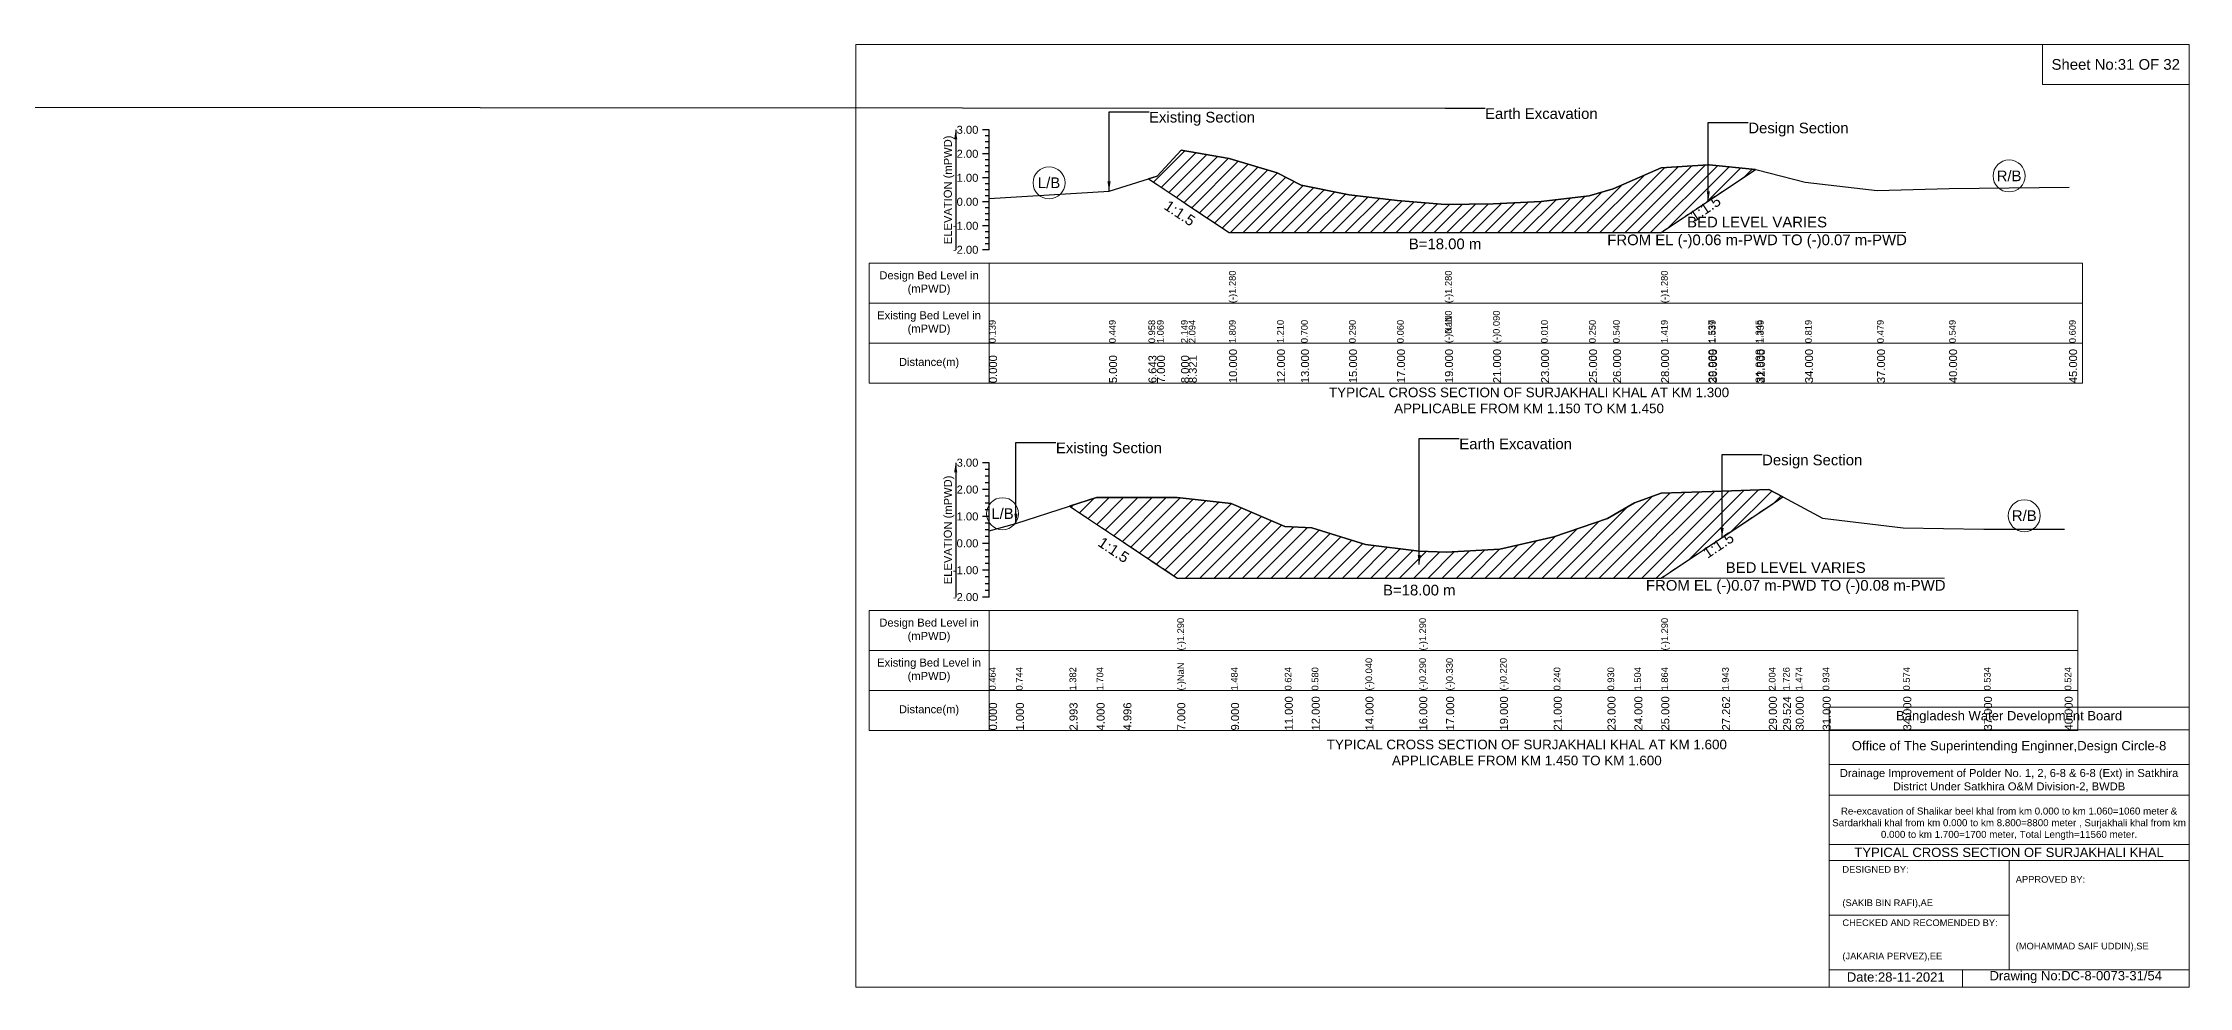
# Model space of a CAD drawing. Header units: inches. Extents: x 0 to 416000, y -4242 to 7.
# Drawn here: x 396343 to 406000, y -4242 to 7 of the extents above; entities that cross this region are included whole.
import ezdxf

# ---------------------------------------------------------------- set-up
doc = ezdxf.new("R2010")
doc.units = ezdxf.units.IN
doc.header["$LTSCALE"] = 7
doc.header["$MEASUREMENT"] = 0
doc.linetypes.add('DASHED', pattern=[0.75, 0.5, -0.25])
for name, color, linetype, lineweight in [('Cross section Data Border', 7, 'Continuous', 9), ('Cross Section Labels', 7, 'Continuous', 9), ('Design_Bed_Level for Xsection', 7, 'DASHED', 25), ('Existing_Bed_Level for Xsection', 7, 'Continuous', 25), ('Long Section Labels', 7, 'Continuous', 9)]:
    doc.layers.add(name, color=color, linetype=linetype, lineweight=lineweight)
doc.styles.get("Standard").update_dxf_attribs({"font": 'arial.ttf'})
doc.dimstyles.get("Standard").update_dxf_attribs({"dimtxt": 0.18, "dimasz": 0.18, "dimexe": 0.18, "dimexo": 0.0625, "dimgap": 0.09, "dimtad": 0, "dimtih": 1, "dimtoh": 1, "dimdec": 4, "dimzin": 0, "dimdsep": 46, "dimtxsty": 'Standard', "dimcen": 0.09, "dimadec": 0, "dimazin": 0, "dimtfac": 1, "dimtdec": 4, "dimtofl": 0, "dimtmove": 0, "dimatfit": 3, "dimfxl": 1, "dimtolj": 1, "dimtzin": 0, "dimarcsym": 0})

msp = doc.modelspace()

# ---------------------------------------------------------------- hatches: boundary and pattern name
at = {"layer": 'Existing_Bed_Level for Xsection'}
h = msp.add_hatch(dxfattribs=at)
h.set_pattern_fill('ANSI31', color=256, scale=324, style=0)
h.paths.add_polyline_path([(401317.4, -604.6), (401356, -630.4), (401464, -702.4), (401498.7, -725.5), (401680, -846.4), (401896, -846.4), (402004, -846.4), (402220, -846.4), (402436, -846.4), (402652, -846.4), (402868, -846.4), (403084, -846.4), (403300, -846.4), (403408, -846.4), (403624, -846.4), (403836.6, -704.6), (403840, -702.4), (404049.3, -562.8), (403840, -541.9), (403836.6, -542.1), (403624, -554.9), (403408, -649.8), (403300, -681.1), (403084, -707), (402868, -717.8), (402652, -720), (402436, -701.6), (402220, -676.8), (402004, -632.5), (401896, -577.4), (401680, -512.7), (401498.7, -481.9), (401464, -476), (401356, -592.7)])
h = msp.add_hatch(dxfattribs=at)
h.set_pattern_fill('ANSI31', color=256, scale=363, style=0)
h.paths.add_polyline_path([(400962.1, -2077.9), (401084, -2159.2), (401204.6, -2239.5), (401447, -2401.2), (401689, -2401.2), (401931, -2401.2), (402052, -2401.2), (402294, -2401.2), (402536, -2401.2), (402657, -2401.2), (402899, -2401.2), (403141, -2401.2), (403383, -2401.2), (403504, -2401.2), (403625, -2401.2), (403898.7, -2218.7), (404109, -2078.5), (404172.4, -2036.2), (404109, -2002.6), (403898.7, -2009.9), (403625, -2019.5), (403504, -2063.1), (403383, -2132.5), (403141, -2216), (402899, -2271.7), (402657, -2285), (402536, -2280.2), (402294, -2249.9), (402052, -2174.9), (401931, -2169.6), (401689, -2065.5), (401447, -2038.9), (401204.6, -2038.9), (401084, -2038.9)])

# ---------------------------------------------------------------- linework, layer by layer
at = {"layer": 'Cross section Data Border'}
for points in [[(400000, 0), (406000, 0), (406000, -4242), (400000, -4242)], [(405340, 0), (406000, 0), (406000, -180), (405340, -180)], [(400060, -984.1), (405520, -984.1), (405520, -1524.1), (400060, -1524.1)], [(400060, -2547.1), (405500, -2547.1), (405500, -3087.1), (400060, -3087.1)]]:
    msp.add_lwpolyline(points, close=True, dxfattribs=at)
for points in [[(400600, -984.1), (400600, -1524.1)], [(400060, -1164.1), (405520, -1164.1)], [(400060, -1344.1), (405520, -1344.1)], [(400600, -2547.1), (400600, -3087.1)], [(400060, -2727.1), (405500, -2727.1)], [(400060, -2907.1), (405500, -2907.1)], [(404380, -4242), (404380, -2982), (406000, -2982)], [(404380, -3084), (406000, -3084)], [(404380, -3240), (406000, -3240)], [(404380, -3378), (406000, -3378)], [(404380, -3600), (406000, -3600)], [(404380, -3672), (406000, -3672)], [(405190, -3672), (405190, -4164)], [(404380, -3918), (405190, -3918)], [(404380, -4164), (406000, -4164)], [(404980, -4164), (404980, -4242)]]:
    msp.add_lwpolyline(points, dxfattribs=at)
at = {"layer": 'Cross Section Labels'}
for points in [[(403386.2, -846.4), (404725.8, -846.4)], [(403560.2, -2401.2), (404899.8, -2401.2)]]:
    msp.add_lwpolyline(points, dxfattribs=at)
for centre in [(400870, -622.4), (405190, -591.6), (400660.5, -2111.5), (405258.5, -2120.6)]:
    msp.add_circle(centre, 72, dxfattribs=at)
at = {"layer": 'Design_Bed_Level for Xsection'}
for points in [[(401317.4, -604.6), (401498.7, -725.5), (401680, -846.4), (402652, -846.4), (403624, -846.4), (403836.6, -704.6), (404049.3, -562.8)], [(400962.1, -2077.9), (401204.6, -2239.5), (401447, -2401.2), (402536, -2401.2), (403625, -2401.2), (403898.7, -2218.7), (404172.4, -2036.2)]]:
    msp.add_lwpolyline(points, dxfattribs=at)
at = {"layer": 'Existing_Bed_Level for Xsection'}
for points in [[(400600, -384.1), (400570, -384.1)], [(400600, -924.1), (400600, -816.1), (400600, -708.1), (400600, -600.1), (400600, -492.1), (400600, -384.1)], [(400600, -411.1), (400582, -411.1)], [(400600, -438.1), (400582, -438.1)], [(400600, -465.1), (400582, -465.1)], [(400600, -693.1), (401140, -659.6), (401317.4, -604.6), (401356, -592.7), (401464, -476), (401498.7, -481.9), (401680, -512.7), (401680, -512.7), (401896, -577.4), (402004, -632.5), (402220, -676.8), (402436, -701.6), (402652, -720), (402652, -720), (402868, -717.8), (403084, -707), (403300, -681.1), (403408, -649.8), (403624, -554.9), (403624, -554.9), (403836.6, -542.1), (403840, -541.9), (404049.3, -562.8), (404056, -563.5), (404272, -619.7), (404596, -656.4), (404920, -648.8), (405460, -642.3)], [(400600, -492.1), (400570, -492.1)], [(400600, -519.1), (400582, -519.1)], [(400600, -546.1), (400582, -546.1)], [(400600, -573.1), (400582, -573.1)], [(400600, -600.1), (400570, -600.1)], [(400600, -627.1), (400582, -627.1)], [(400600, -654.1), (400582, -654.1)], [(400600, -708.1), (400570, -708.1)], [(400600, -681.1), (400582, -681.1)], [(400600, -735.1), (400582, -735.1)], [(400600, -762.1), (400582, -762.1)], [(400600, -816.1), (400570, -816.1)], [(400600, -789.1), (400582, -789.1)], [(400600, -843.1), (400582, -843.1)], [(400600, -924.1), (400570, -924.1)], [(400600, -870.1), (400582, -870.1)], [(400600, -897.1), (400582, -897.1)], [(400600, -1882.1), (400570, -1882.1)], [(400600, -1912.3), (400582, -1912.3)], [(400600, -2487.1), (400600, -2366.1), (400600, -2245.1), (400600, -2124.1), (400600, -2003.1), (400600, -1882.1)], [(400600, -2003.1), (400570, -2003.1)], [(400600, -1942.6), (400582, -1942.6)], [(400600, -1972.8), (400582, -1972.8)], [(400600, -2188.9), (400721, -2155), (400962.1, -2077.9), (401084, -2038.9), (401204.6, -2038.9), (401447, -2038.9), (401447, -2038.9), (401689, -2065.5), (401931, -2169.6), (402052, -2174.9), (402294, -2249.9), (402536, -2280.2), (402536, -2280.2), (402657, -2285), (402899, -2271.7), (403141, -2216), (403383, -2132.5), (403504, -2063.1), (403625, -2019.5), (403625, -2019.5), (403898.7, -2009.9), (404109, -2002.6), (404172.4, -2036.2), (404230, -2066.7), (404351, -2132.1), (404714, -2175.6), (405077, -2180.5), (405440, -2181.7)], [(400600, -2124.1), (400570, -2124.1)], [(400600, -2033.3), (400582, -2033.3)], [(400600, -2063.6), (400582, -2063.6)], [(400600, -2093.8), (400582, -2093.8)], [(400600, -2154.3), (400582, -2154.3)], [(400600, -2184.6), (400582, -2184.6)], [(400600, -2214.8), (400582, -2214.8)], [(400600, -2245.1), (400570, -2245.1)], [(400600, -2275.3), (400582, -2275.3)], [(400600, -2305.6), (400582, -2305.6)], [(400600, -2366.1), (400570, -2366.1)], [(400600, -2335.8), (400582, -2335.8)], [(400600, -2396.3), (400582, -2396.3)], [(400600, -2487.1), (400570, -2487.1)], [(400600, -2426.6), (400582, -2426.6)], [(400600, -2456.8), (400582, -2456.8)]]:
    msp.add_lwpolyline(points, dxfattribs=at)
for points in [[(401317.4, -604.6), (401356, -630.4), (401464, -702.4), (401498.7, -725.5), (401680, -846.4), (401680, -846.4), (401896, -846.4), (402004, -846.4), (402220, -846.4), (402436, -846.4), (402652, -846.4), (402652, -846.4), (402868, -846.4), (403084, -846.4), (403300, -846.4), (403408, -846.4), (403624, -846.4), (403624, -846.4), (403836.6, -704.6), (403840, -702.4), (404049.3, -562.8), (404049.3, -562.8), (404049.3, -562.8), (403840, -541.9), (403836.6, -542.1), (403624, -554.9), (403624, -554.9), (403408, -649.8), (403300, -681.1), (403084, -707), (402868, -717.8), (402652, -720), (402652, -720), (402436, -701.6), (402220, -676.8), (402004, -632.5), (401896, -577.4), (401680, -512.7), (401680, -512.7), (401498.7, -481.9), (401464, -476), (401356, -592.7)], [(400962.1, -2077.9), (401084, -2159.2), (401204.6, -2239.5), (401447, -2401.2), (401447, -2401.2), (401689, -2401.2), (401931, -2401.2), (402052, -2401.2), (402294, -2401.2), (402536, -2401.2), (402536, -2401.2), (402657, -2401.2), (402899, -2401.2), (403141, -2401.2), (403383, -2401.2), (403504, -2401.2), (403625, -2401.2), (403625, -2401.2), (403898.7, -2218.7), (404109, -2078.5), (404172.4, -2036.2), (404172.4, -2036.2), (404172.4, -2036.2), (404109, -2002.6), (403898.7, -2009.9), (403625, -2019.5), (403625, -2019.5), (403504, -2063.1), (403383, -2132.5), (403141, -2216), (402899, -2271.7), (402657, -2285), (402536, -2280.2), (402536, -2280.2), (402294, -2249.9), (402052, -2174.9), (401931, -2169.6), (401689, -2065.5), (401447, -2038.9), (401447, -2038.9), (401204.6, -2038.9), (401084, -2038.9)]]:
    msp.add_lwpolyline(points, close=True, dxfattribs=at)

# ---------------------------------------------------------------- texts
at = {"layer": 'Cross section Data Border', "attachment_point": 5}
for s, insert, char_height in [('Sheet No:31 OF 32', (405670, -90), 48), ('Bangladesh Water Development Board', (405190, -3027), 42), ('Office of The Superintending Enginner,Design Circle-8', (405190, -3162), 42)]:
    msp.add_mtext(s, dxfattribs=dict(at, insert=insert, char_height=char_height))
at = {"layer": 'Cross section Data Border'}
for s, insert, char_height, width, attachment_point in [('Design Bed Level in (mPWD)', (400330, -1074.1), 36, 480, 5), ('Existing Bed Level in (mPWD)', (400330, -1254.1), 36, 480, 5), ('Distance(m)', (400330, -1434.1), 36, 480, 5), ('Design Bed Level in (mPWD)', (400330, -2637.1), 36, 480, 5), ('Existing Bed Level in (mPWD)', (400330, -2817.1), 36, 480, 5), ('Distance(m)', (400330, -2997.1), 36, 480, 5), ('Drainage Improvement of Polder No. 1, 2, 6-8 & 6-8 (Ext) in Satkhira District Under Satkhira O&M Division-2, BWDB', (405190, -3312), 36, 1680, 5), ('Re-excavation of Shalikar beel khal from km 0.000 to km 1.060=1060 meter & Sardarkhali khal from km 0.000 to km 8.800=8800 meter , Surjakhali khal from km 0.000 to km 1.700=1700 meter, Total Length=11560 meter.', (405190, -3507), 31.4683, 1620, 5), ('TYPICAL CROSS SECTION OF SURJAKHALI KHAL', (405190, -3636), 42, 1680, 5), ('DESIGNED BY:^J^J^J(SAKIB BIN RAFI),AE', (404440, -3792), 30, 840, 4), ('APPROVED BY:^J^J^J^J^J^J(MOHAMMAD SAIF UDDIN),SE', (405220, -3912), 30, 840, 4), ('CHECKED AND RECOMENDED BY:^J^J^J(JAKARIA PERVEZ),EE', (404440, -4032), 30, 840, 4), ('Date:28-11-2021', (404680, -4197), 42, 840, 5), ('Drawing No:DC-8-0073-31/54', (405490, -4197), 42, 1320, 5)]:
    msp.add_mtext(s, dxfattribs=dict(at, insert=insert, char_height=char_height, width=width, attachment_point=attachment_point))
at = {"layer": 'Cross Section Labels'}
for s, insert, char_height, attachment_point in [('Earth Excavation', (402832, -286.9), 48, 1), ('Existing Section', (401320, -303.1), 48, 1), ('Design Section', (404016.6, -351.7), 48, 1), ('R/B', (405190, -591.6), 48, 5), ('L/B', (400870, -622.4), 48, 5), ('BED LEVEL VARIES ^JFROM EL (-)0.06 m-PWD TO (-)0.07 m-PWD', (404056, -846.4), 48, 5), ('B=18.00 m', (402652, -873.4), 48, 2), ('TYPICAL CROSS SECTION OF SURJAKHALI KHAL AT KM 1.300^JAPPLICABLE FROM KM 1.150 TO KM 1.450', (403030, -1602), 43.2, 5), ('Existing Section', (400901, -1791.3), 48, 1), ('Earth Excavation', (402716, -1773.2), 48, 1), ('Design Section', (404078.7, -1845.8), 48, 1), ('L/B', (400660.5, -2111.5), 48, 5), ('R/B', (405258.5, -2120.6), 48, 5), ('BED LEVEL VARIES ^JFROM EL (-)0.07 m-PWD TO (-)0.08 m-PWD', (404230, -2401.2), 48, 5), ('B=18.00 m', (402536, -2431.4), 48, 2), ('TYPICAL CROSS SECTION OF SURJAKHALI KHAL AT KM 1.600^JAPPLICABLE FROM KM 1.450 TO KM 1.600', (403020, -3186.5), 43.2, 5)]:
    msp.add_mtext(s, dxfattribs=dict(at, insert=insert, char_height=char_height, attachment_point=attachment_point))
at = {"layer": 'Cross Section Labels', "char_height": 48, "attachment_point": 2}
for insert, rotation in [((401471.7, -739), 326.30993), ((403809.6, -718.1), 33.69007), ((403868.5, -2233.8), 33.69007), ((401174.3, -2254.7), 326.30993)]:
    msp.add_mtext('1:1.5', dxfattribs=dict(at, insert=insert, rotation=rotation))
at = {"layer": 'Existing_Bed_Level for Xsection', "char_height": 36, "attachment_point": 6}
for s, insert in [('3.00', (400552, -384.1)), ('2.00', (400552, -492.1)), ('1.00', (400552, -600.1)), ('0.00', (400552, -708.1)), ('-1.00', (400552, -816.1)), ('-2.00', (400552, -924.1)), ('3.00', (400552, -1882.1)), ('2.00', (400552, -2003.1)), ('1.00', (400552, -2124.1)), ('0.00', (400552, -2245.1)), ('-1.00', (400552, -2366.1)), ('-2.00', (400552, -2487.1))]:
    msp.add_mtext(s, dxfattribs=dict(at, insert=insert))
at = {"layer": 'Existing_Bed_Level for Xsection', "char_height": 36, "attachment_point": 5, "rotation": 90}
for insert in [(400420, -654.1), (400420, -2184.6)]:
    msp.add_mtext('ELEVATION (mPWD)', dxfattribs=dict(at, insert=insert))
at = {"layer": 'Long Section Labels', "attachment_point": 1, "rotation": 90}
for s, insert, char_height in [('(-)1.280', (401680, -1164.1), 30), ('(-)1.280', (402652, -1164.1), 30), ('(-)1.280', (403624, -1164.1), 30), ('0.139', (400600, -1344.1), 30), ('0.449', (401140, -1344.1), 30), ('0.958', (401317.4, -1344.1), 30), ('1.069', (401356, -1344.1), 30), ('2.149', (401464, -1344.1), 30), ('2.094', (401498.7, -1344.1), 30), ('1.809', (401680, -1344.1), 30), ('1.809', (401680, -1344.1), 30), ('1.809', (401680, -1344.1), 30), ('1.210', (401896, -1344.1), 30), ('0.700', (402004, -1344.1), 30), ('0.290', (402220, -1344.1), 30), ('0.060', (402436, -1344.1), 30), ('(-)0.110', (402652, -1344.1), 30), ('(-)0.110', (402652, -1344.1), 30), ('(-)NaN', (402652, -1344.1), 30), ('(-)0.090', (402868, -1344.1), 30), ('0.010', (403084, -1344.1), 30), ('0.250', (403300, -1344.1), 30), ('0.540', (403408, -1344.1), 30), ('1.419', (403624, -1344.1), 30), ('1.419', (403624, -1344.1), 30), ('1.419', (403624, -1344.1), 30), ('1.537', (403836.6, -1344.1), 30), ('1.539', (403840, -1344.1), 30), ('1.345', (404049.3, -1344.1), 30), ('1.339', (404056, -1344.1), 30), ('0.819', (404272, -1344.1), 30), ('0.479', (404596, -1344.1), 30), ('0.549', (404920, -1344.1), 30), ('0.609', (405460, -1344.1), 30), ('0.000', (400600, -1524.1), 36), ('5.000', (401140, -1524.1), 36), ('6.643', (401317.4, -1524.1), 36), ('7.000', (401356, -1524.1), 36), ('8.000', (401464, -1524.1), 36), ('8.321', (401498.7, -1524.1), 36), ('10.000', (401680, -1524.1), 36), ('10.000', (401680, -1524.1), 36), ('10.000', (401680, -1524.1), 36), ('12.000', (401896, -1524.1), 36), ('13.000', (402004, -1524.1), 36), ('15.000', (402220, -1524.1), 36), ('17.000', (402436, -1524.1), 36), ('19.000', (402652, -1524.1), 36), ('19.000', (402652, -1524.1), 36), ('19.000', (402652, -1524.1), 36), ('21.000', (402868, -1524.1), 36), ('23.000', (403084, -1524.1), 36), ('25.000', (403300, -1524.1), 36), ('26.000', (403408, -1524.1), 36), ('28.000', (403624, -1524.1), 36), ('28.000', (403624, -1524.1), 36), ('28.000', (403624, -1524.1), 36), ('29.969', (403836.6, -1524.1), 36), ('30.000', (403840, -1524.1), 36), ('31.938', (404049.3, -1524.1), 36), ('32.000', (404056, -1524.1), 36), ('34.000', (404272, -1524.1), 36), ('37.000', (404596, -1524.1), 36), ('40.000', (404920, -1524.1), 36), ('45.000', (405460, -1524.1), 36), ('(-)1.290', (401447, -2727.1), 30), ('(-)1.290', (402536, -2727.1), 30), ('(-)1.290', (403625, -2727.1), 30), ('(-)NaN', (401447, -2907.1), 30), ('(-)0.040', (402294, -2907.1), 30), ('(-)0.290', (402536, -2907.1), 30), ('(-)0.290', (402536, -2907.1), 30), ('(-)0.290', (402536, -2907.1), 30), ('(-)0.330', (402657, -2907.1), 30), ('(-)0.220', (402899, -2907.1), 30), ('0.464', (400600, -2907.1), 30), ('0.744', (400721, -2907.1), 30), ('1.382', (400962.1, -2907.1), 30), ('1.704', (401084, -2907.1), 30), ('1.704', (401084, -2907.1), 30), ('1.704', (401084, -2907.1), 30), ('1.704', (401084, -2907.1), 30), ('1.484', (401689, -2907.1), 30), ('0.624', (401931, -2907.1), 30), ('0.580', (402052, -2907.1), 30), ('0.240', (403141, -2907.1), 30), ('0.930', (403383, -2907.1), 30), ('1.504', (403504, -2907.1), 30), ('1.864', (403625, -2907.1), 30), ('1.864', (403625, -2907.1), 30), ('1.864', (403625, -2907.1), 30), ('1.943', (403898.7, -2907.1), 30), ('2.004', (404109, -2907.1), 30), ('1.726', (404172.4, -2907.1), 30), ('1.474', (404230, -2907.1), 30), ('0.934', (404351, -2907.1), 30), ('0.574', (404714, -2907.1), 30), ('0.534', (405077, -2907.1), 30), ('0.524', (405440, -2907.1), 30), ('0.000', (400600, -3087.1), 36), ('1.000', (400721, -3087.1), 36), ('2.993', (400962.1, -3087.1), 36), ('4.000', (401084, -3087.1), 36), ('4.996', (401204.6, -3087.1), 36), ('7.000', (401447, -3087.1), 36), ('7.000', (401447, -3087.1), 36), ('7.000', (401447, -3087.1), 36), ('9.000', (401689, -3087.1), 36), ('11.000', (401931, -3087.1), 36), ('12.000', (402052, -3087.1), 36), ('14.000', (402294, -3087.1), 36), ('16.000', (402536, -3087.1), 36), ('16.000', (402536, -3087.1), 36), ('16.000', (402536, -3087.1), 36), ('17.000', (402657, -3087.1), 36), ('19.000', (402899, -3087.1), 36), ('21.000', (403141, -3087.1), 36), ('23.000', (403383, -3087.1), 36), ('24.000', (403504, -3087.1), 36), ('25.000', (403625, -3087.1), 36), ('25.000', (403625, -3087.1), 36), ('25.000', (403625, -3087.1), 36), ('27.262', (403898.7, -3087.1), 36), ('29.000', (404109, -3087.1), 36), ('29.524', (404172.4, -3087.1), 36), ('30.000', (404230, -3087.1), 36), ('31.000', (404351, -3087.1), 36), ('34.000', (404714, -3087.1), 36), ('37.000', (405077, -3087.1), 36), ('40.000', (405440, -3087.1), 36)]:
    msp.add_mtext(s, dxfattribs=dict(at, insert=insert, char_height=char_height))

# ---------------------------------------------------------------- leaders
at = {"layer": 'Cross Section Labels', "annotation_type": 0, "has_hookline": 1, "hookline_direction": 0}
for points, text_width in [([(0, 0), (402652, -286.9), (402831.9, -286.9)], 497), ([(401140, -659.6), (401140, -303.1), (401319.9, -303.1)], 467.2), ([(403836.6, -704.6), (403836.6, -351.7), (404016.6, -351.7)], 441.2), ([(400721, -2155), (400721, -1791.3), (400900.9, -1791.3)], 467.2), ([(402536, -2340.7), (402536, -1773.2), (402715.9, -1773.2)], 497), ([(403898.7, -2218.7), (403898.7, -1845.8), (404078.6, -1845.8)], 441.2)]:
    msp.add_leader(points, dimstyle='Standard', override={"dimasz": 43.2}, dxfattribs=dict(at, text_width=text_width))
at = {"layer": 'Existing_Bed_Level for Xsection'}
for points in [[(400450, -384.1), (400450, -924.1)], [(400450, -1882.1), (400450, -2487.1)]]:
    msp.add_leader(points, dimstyle='Standard', override={"dimasz": 43.2}, dxfattribs=at)

doc.saveas('drawing.dxf')
